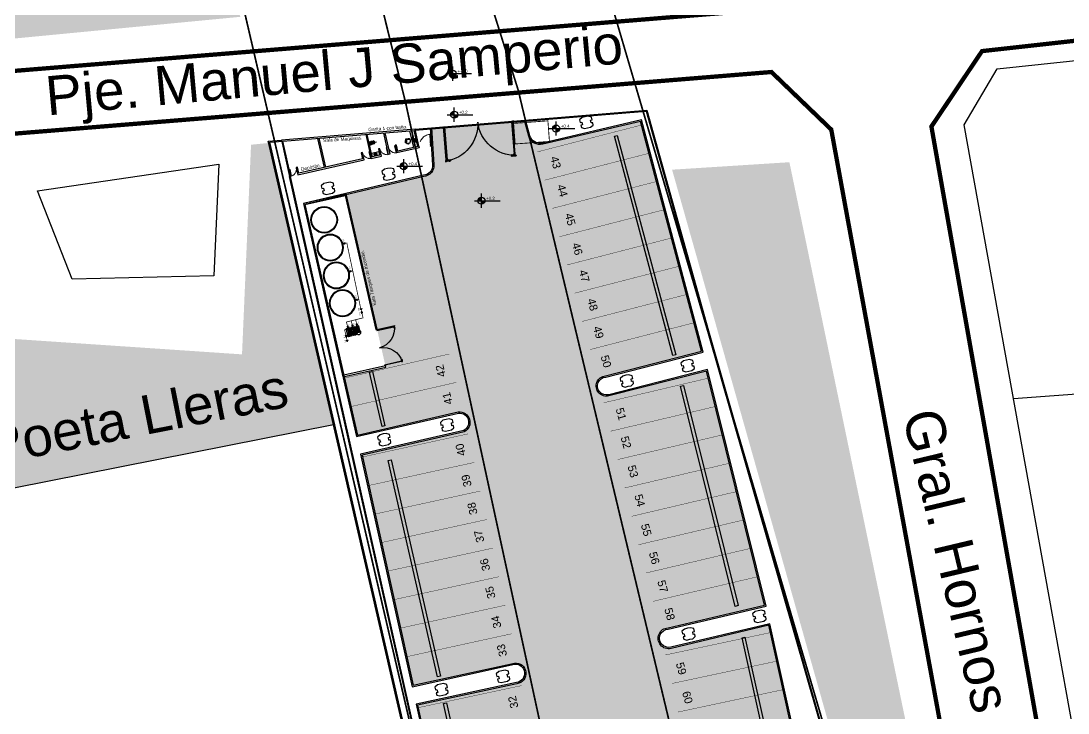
# Model space of a CAD drawing. Header units: metres. Extents: x -296 to 345, y -1036 to 474.
# Drawn here: x 115.8 to 237.7, y -844.3 to -763.8 of the extents above; entities that cross this region are included whole.
import ezdxf

# ---------------------------------------------------------------- set-up
doc = ezdxf.new("R2010")
doc.units = ezdxf.units.M
for name, pattern in [('AP-ARB$0$HIDDENX2', [0.75, 0.5, -0.25]), ('DASHED', [0.75, 0.5, -0.25]), ('HIDDENX2', [0.75, 0.5, -0.25])]:
    doc.linetypes.add(name, pattern=pattern)
doc.layers.add('0-CARPINTERIAS', color=7, linetype='Continuous', lineweight=9, true_color=0x737373)
for name, color, linetype in [('ANOTACIONES', 6, 'Continuous'), ('DGPRO_ Calzada', 252, 'Continuous'), ('DGPRO_Aclaraciones', 6, 'Continuous'), ('DGPRO_Anotaciones', 6, 'Continuous'), ('DGPRO_Areas verdes existentes', 253, 'Continuous'), ('DGPRO_ARQ_EXISTENCIA', 7, 'Continuous'), ('DGPRO_Autopista', 160, 'Continuous'), ('DGPRO_Columnas', 2, 'Continuous'), ('DGPRO_Cordon existente', 244, 'HIDDENX2'), ('DGPRO_DH blanca', 255, 'Continuous'), ('DGPRO_Edificacion existente', 2, 'Continuous'), ('DGPRO_Edificacion nueva playas de regulacion', 2, 'Continuous'), ('DGPRO_Mobiliarios', 1, 'Continuous'), ('DGPRO_Nuevas veredas', 1, 'Continuous'), ('DGPRO_Nuevo alambrado playa de carga', 2, 'Continuous'), ('DGPRO_Puertas playa de carga', 1, 'Continuous'), ('DGPRO_Tanques incendio', 1, 'Continuous'), ('DGPRO_Topes playa de regulacion', 40, 'Continuous'), ('DGPRO_Vereda existente', 1, 'Continuous'), ('edificacion', 2, 'Continuous'), ('HATCH SOLADOS', 254, 'Continuous'), ('INC- Incendio', 164, 'Continuous'), ('IS-AGUAFRIA', 152, 'DASHED'), ('MOBILIARIO', 1, 'Continuous')]:
    doc.layers.add(name, color=color, linetype=linetype)
doc.layers.add('carpinterias', color=2, linetype='Continuous', lineweight=5)
doc.layers.add('DGPRO_Hatch edificios', color=7, linetype='Continuous', true_color=0xd1e8ff)
doc.layers.add('DGPRO_Preconformadas', color=7, linetype='Continuous', true_color=0xeeeced)
doc.styles.get("Standard").update_dxf_attribs({"font": 'arial.ttf'})
doc.styles.add('style2', font='arial.ttf', dxfattribs={"height": 0.11})

# ---------------------------------------------------------------- blocks, each defined once
blk = doc.blocks.new('Bomba incendio')
at = {"layer": 'INC- Incendio', "color": 30}
for p, q in [((0.036, 0), (-0.036, 0)), ((-0.036, 0), (-0.036, -0.021)), ((0.036, -0.021), (0.036, 0)), ((-0.166, -0.011), (-0.036, -0.011)), ((-0.166, -0.721), (-0.166, -0.011)), ((-0.166, -0.721), (0.171, -0.721)), ((0.138, -0.413), (-0.132, -0.413)), ((-0.132, -0.413), (-0.132, -0.672)), ((0.138, -0.671), (-0.132, -0.671)), ((-0.105, -0.413), (-0.105, -0.671)), ((0.105, -0.021), (-0.101, -0.021)), ((0.105, -0.097), (-0.101, -0.097)), ((0.097, -0.373), (-0.091, -0.373)), ((0.097, -0.713), (-0.091, -0.713)), ((-0.082, -0.158), (-0.082, -0.097)), ((-0.082, -0.158), (-0.064, -0.276)), ((0.086, -0.158), (-0.082, -0.158)), ((-0.078, -0.413), (-0.078, -0.671)), ((0.08, -0.104), (-0.075, -0.104)), ((-0.075, -0.104), (-0.075, -0.152)), ((-0.075, -0.152), (0.08, -0.152)), ((-0.064, -0.276), (0.068, -0.276)), ((-0.064, -0.285), (0.068, -0.285)), ((-0.053, -0.331), (-0.053, -0.322)), ((0.06, -0.322), (-0.053, -0.322)), ((0.06, -0.331), (-0.053, -0.331)), ((-0.051, -0.413), (-0.051, -0.671)), ((-0.044, -0.322), (-0.044, -0.313)), ((0.051, -0.313), (-0.044, -0.313)), ((-0.044, -0.34), (-0.044, -0.331)), ((0.051, -0.34), (-0.044, -0.34)), ((-0.035, -0.313), (-0.035, -0.285)), ((-0.035, -0.373), (-0.035, -0.34)), ((-0.024, -0.413), (-0.024, -0.671)), ((0.003, -0.413), (0.003, -0.671)), ((0.03, -0.413), (0.03, -0.671)), ((0.036, -0.011), (0.171, -0.011)), ((0.046, -0.313), (0.046, -0.285)), ((0.046, -0.373), (0.046, -0.34)), ((0.051, -0.322), (0.051, -0.313)), ((0.051, -0.34), (0.051, -0.331)), ((0.057, -0.413), (0.057, -0.671)), ((0.06, -0.331), (0.06, -0.322)), ((0.086, -0.158), (0.068, -0.276)), ((0.08, -0.152), (0.08, -0.104)), ((0.084, -0.413), (0.084, -0.671)), ((0.086, -0.158), (0.086, -0.097)), ((0.111, -0.413), (0.111, -0.671)), ((0.138, -0.413), (0.138, -0.672)), ((0.171, -0.721), (0.171, -0.011))]:
    blk.add_line(p, q, dxfattribs=at)
for radius in [0.0381, 0.0331, 0.0281]:
    blk.add_circle((0.105, -0.059), radius, dxfattribs=at)
for centre, radius, start, end in [((-0.101, -0.059), 0.0381, 90, 270), ((-0.091, -0.413), 0.0404, 90, 180), ((-0.091, -0.672), 0.0404, 180, 270), ((0.003, -0.399), 0.0412, 38.964, 141.036), ((0.097, -0.413), 0.0404, 0, 90), ((0.097, -0.672), 0.0404, 270, 0)]:
    blk.add_arc(centre, radius, start, end, dxfattribs=at)
blk.add_text('J.R.L.', height=0.0005, dxfattribs=at).set_placement((0.003, -0.327))
blk = doc.blocks.new('llp2')
at = {"layer": 'INC- Incendio', "color": 5, "lineweight": 25, "true_color": 0x1f1fff}
for p, q in [((-0.06, 0.07), (-0.06, -0.07)), ((-0.05, -0.07), (0.05, 0.07)), ((-0.05, 0.07), (-0.05, -0.07)), ((-0.05, 0.07), (0.05, -0.07)), ((0.05, 0.07), (0.05, -0.07)), ((0.06, 0.07), (0.06, -0.07))]:
    blk.add_line(p, q, dxfattribs=at)
blk = doc.blocks.new('VR')
at = {"layer": 'INC- Incendio', "color": 5, "lineweight": 9, "true_color": 0x1f1fff}
for p, q in [((3254.908, 1398.596), (3254.908, 1398.371)), ((3254.924, 1398.596), (3254.924, 1398.371)), ((3254.924, 1398.596), (3255.012, 1398.483)), ((3254.924, 1398.371), (3255.012, 1398.483))]:
    blk.add_line(p, q, dxfattribs=at)
blk = doc.blocks.new('A$C61DD21DE')
at = {"layer": 'INC- Incendio', "color": 5, "ltscale": 1.5, "true_color": 0x1f1fff, "const_width": 0.07, "elevation": -0.071}
blk.add_lwpolyline([(7.037, 1.554), (6.637, 1.607)], dxfattribs=at)
at = {"layer": 'IS-AGUAFRIA', "color": 152, "linetype": 'Continuous', "true_color": 0x005cb8, "const_width": 0.07, "elevation": -0.071}
for points in [[(-0.645, 1.901), (-0.637, 1.983)], [(7.156, 2.441), (6.756, 2.495), (6.539, 0.882), (6.092, 0.942)], [(7.094, 1.979), (6.694, 2.033)], [(7.218, 1.963), (7.295, 1.953)], [(7.279, 2.424), (7.356, 2.414)], [(8.006, 2.682), (7.467, 2.754), (7.313, 1.608)], [(8.13, 2.665), (8.477, 2.632)], [(-0.66, 1.777), (-0.676, 1.61)], [(-0.676, 1.61), (5.653, 1.005)], [(2.015, 1.499), (2.004, 1.38)], [(2.03, 1.622), (2.039, 1.705)], [(4.769, 1.21), (4.758, 1.091)], [(4.784, 1.334), (4.793, 1.417)], [(5.755, 0.979), (5.969, 0.958)], [(7.161, 1.537), (7.251, 1.525)]]:
    blk.add_lwpolyline(points, dxfattribs=at)
at = {"layer": 'MOBILIARIO'}
for centre, radius in [((-0.41, 3.214, -0.071), 1.25), ((-0.41, 3.214, -0.071), 1.19), ((2.265, 2.936, -0.071), 1.25), ((2.265, 2.936, -0.071), 1.19), ((4.94, 2.658, -0.071), 1.25), ((4.94, 2.658, -0.071), 1.19), ((7.865, 1.445, -0.071), 0.2)]:
    blk.add_circle(centre, radius, dxfattribs=at)
at = {"layer": 'IS-AGUAFRIA', "color": 152, "linetype": 'Continuous', "true_color": 0x005cb8}
for p, xscale, yscale, zscale, rotation in [((7.156, 1.971, -0.071), 0.9600000000000003, 0.9600000000000003, 0.9600000000000003, 352.3665140006483), ((7.218, 2.433, -0.071), 0.9600000000000003, 0.9600000000000003, 0.9600000000000003, 352.3665140006483), ((8.068, 2.673, -0.071), 0.9600000000000003, 0.9600000000000003, 0.9600000000000003, 352.3665140006483), ((-0.654, 1.839, -0.071), 0.9600000000000006, 0.9600000000000006, 0.9600000000000006, 262.3665140007061), ((2.022, 1.561, -0.071), 0.9600000000000003, 0.9600000000000003, 0.9600000000000003, 262.3665140007062), ((4.776, 1.272, -0.071), 0.9600000000000003, 0.9600000000000003, 0.9600000000000003, 262.3665140007062), ((6.031, 0.95, -0.071), 0.9600000000000003, 0.9600000000000003, 0.9600000000000003, 352.3665140006483), ((7.099, 1.546, -0.071), 0.9600000000000003, 0.9600000000000003, 0.9600000000000003, 352.3665140006483)]:
    blk.add_blockref('llp2', p, dxfattribs=dict(at, xscale=xscale, yscale=yscale, zscale=zscale, rotation=rotation))
at = {"layer": 'IS-AGUAFRIA', "color": 152, "linetype": 'Continuous', "true_color": 0x005cb8, "rotation": 352.3665140006503}
for p in [(-3403.354, -951.09, -0.071), (-3406.18, -952.729, -0.071)]:
    blk.add_blockref('VR', p, dxfattribs=at)
at = {"layer": 'MOBILIARIO'}
for p, xscale, yscale, zscale, rotation in [((7.295, 1.953, -0.071), 1.088008055331284, 1.088008055331284, 1.088008055331284, 82.36651400064845), ((7.356, 2.414, -0.071), 1.088008055331284, 1.088008055331284, 1.088008055331284, 82.36651400064845), ((7.251, 1.525, -0.071), 0.8580000000000039, 0.8580000000000039, 0.8580000000000039, 82.36651400064846)]:
    blk.add_blockref('Bomba incendio', p, dxfattribs=dict(at, xscale=xscale, yscale=yscale, zscale=zscale, rotation=rotation))
at = {"layer": 'MOBILIARIO', "ltscale": 0.5, "char_height": 0.108, "width": 3.15596, "attachment_point": 5, "rotation": 352.36651, "style": 'style2'}
for s, insert in [('{\\fSwis721 Ex BT|b0|i0|c0|p34;Ll.P.}', (7.148, 2.28, -0.071)), ('{\\fSwis721 Ex BT|b0|i0|c0|p34;Ll.P.}', (8.125, 2.859, -0.071)), ('{\\fSwis721 Ex BT|b0|i0|c0|p34;V.R.}', (8.566, 2.822, -0.071)), ('{\\fSwis721 Ex BT|b0|i0|c0|p34;Ll.P.}', (-0.939, 1.874, -0.071)), ('{\\fSwis721 Ex BT|b0|i0|c0|p34;Ll.P.}', (1.736, 1.596, -0.071)), ('{\\fSwis721 Ex BT|b0|i0|c0|p34;Ll.P.}', (4.49, 1.308, -0.071)), ('{\\fSwis721 Ex BT|b0|i0|c0|p34;V.R.}', (5.725, 1.214, -0.071)), ('{\\fSwis721 Ex BT|b0|i0|c0|p34;Ll.P.}', (6.169, 1.168, -0.071)), ('{\\fSwis721 Ex BT|b0|i0|c0|p34;Ll.P.}', (7.008, 1.377, -0.071)), ('{\\fSwis721 Ex BT|b0|i0|c0|p34;Ll.P.}', (7.07, 1.8, -0.071))]:
    blk.add_mtext(s, dxfattribs=dict(at, insert=insert))
blk = doc.blocks.new('EQ NUEVO - SILLA')
for points in [[(-0.12, -0.23, -0.063135), (-0.48, -0.24, -0.29411), (-0.5, -0.22, -0.155182), (-0.5, 0.22, -0.295835), (-0.49, 0.24, -0.062979), (-0.12, 0.23)], [(-0.38, 0.24, -0.104625), (-0.41, 0.27, -0.267198), (-0.4, 0.32, -0.160076), (-0.11, 0.27, -0.101367), (-0.1, 0.23)], [(-0.37, 0.24, -0.089031), (-0.4, 0.27)], [(-0.4, 0.27, -0.090371), (-0.12, 0.24, -0.060809), (-0.12, 0.23)], [(-0.36, 0.24, -0.120484), (-0.38, 0.27)], [(-0.13, 0.23, -0.101898), (-0.07, 0.23, 0.096558), (-0.02, 0.23, -0.357321), (-0.01, 0.23, -0.05581), (-0.01, -0.23, -0.357321), (-0.03, -0.23, 0.096558), (-0.07, -0.23, -0.101898), (-0.14, -0.23)], [(-0.14, 0.15, -0.031244), (-0.14, -0.15)], [(-0.04, 0.2, -0.045223), (-0.05, -0.2)], [(-0.1, -0.23, -0.099952), (-0.11, -0.27, -0.160076), (-0.4, -0.32, -0.267198), (-0.41, -0.27, -0.104625), (-0.38, -0.24)], [(-0.12, -0.23, -0.056968), (-0.12, -0.24, -0.090371), (-0.4, -0.27)], [(-0.4, -0.27, -0.089031), (-0.37, -0.24)], [(-0.38, -0.27, -0.120484), (-0.36, -0.24)]]:
    blk.add_lwpolyline(points, format="xyb")
for points in [[(-0.12, 0.24), (-0.1, 0.24)], [(-0.12, -0.24), (-0.1, -0.24)]]:
    blk.add_lwpolyline(points)
at = {"invisible_edges": 8}
for points in [[(-0.13, 0.23), (-0.13, 0.23), (-0.14, 0.21), (-0.14, 0.15)], [(-0.14, -0.23), (-0.14, -0.23), (-0.14, -0.21), (-0.14, -0.15)]]:
    blk.add_3dface(points, dxfattribs=at)
blk = doc.blocks.new('IS-INODORO')
at = {"layer": 'MOBILIARIO'}
for p, q in [((-0.19, 0), (0.19, 0)), ((-0.19, 0), (-0.19, -0.12)), ((-0.16, 0), (-0.16, -0.12)), ((0.16, 0), (0.16, -0.12)), ((0.19, 0), (0.19, -0.12)), ((-0.18, -0.34), (-0.18, -0.27)), ((-0.18, -0.53), (-0.18, -0.34)), ((-0.14, -0.24), (-0.14, -0.24)), ((-0.13, -0.53), (-0.13, -0.24)), ((-0.12, -0.22), (-0.12, -0.17)), ((-0.05, -0.3), (0.05, -0.3)), ((0.12, -0.22), (0.12, -0.17)), ((0.13, -0.24), (0.13, -0.53)), ((0.14, -0.24), (0.14, -0.24)), ((0.17, -0.34), (0.17, -0.27)), ((0.17, -0.53), (0.17, -0.34))]:
    blk.add_line(p, q, dxfattribs=at)
at = {"layer": 'MOBILIARIO', "ltscale": 3}
blk.add_lwpolyline([(0, 0.15), (0, -0.88)], dxfattribs=at)
at = {"layer": 'MOBILIARIO'}
for centre in [(-0.08, -0.24), (0.08, -0.24)]:
    blk.add_circle(centre, 0.0085, dxfattribs=at)
for centre, radius, start, end in [((-0.14, -0.12), 0.05, 180, 265.8235), ((-0.14, -0.27), 0.032, 90, 180), ((-0.05, -0.53), 0.125, 180, 258.5558), ((-0.14, -0.12), 0.014, 180, 265.8235), ((-0.01, 1.7), 1.87, 265.8235, 270.3034), ((-0.01, 1.7), 1.83, 265.8235, 270.3034), ((-0.14, -0.22), 0.02, 270, 0), ((-0.05, -0.38), 0.08, 90, 180), ((-0.05, -0.53), 0.08, 180, 258.5558), ((0, -0.28), 0.332, 258.5558, 281.4442), ((0, -0.28), 0.377, 258.5558, 281.4442), ((0, -0.46), 0.0578, 92.6193, 168.3941), ((0.02, -0.46), 0.075, 172.3942, 172.744), ((0.01, 1.7), 1.83, 269.6966, 274.1765), ((0.01, 1.7), 1.87, 269.6966, 274.1765), ((0, -0.46), 0.0578, 11.6059, 87.3807), ((0.05, -0.38), 0.08, 0, 90), ((-0.02, -0.46), 0.075, 7.256, 7.6058), ((0.05, -0.53), 0.125, 281.4442, 0), ((0.05, -0.53), 0.08, 281.4442, 0), ((0.14, -0.22), 0.02, 180, 270), ((0.14, -0.12), 0.014, 274.1765, 0), ((0.14, -0.27), 0.032, 0, 90), ((0.14, -0.12), 0.05, 274.1765, 0)]:
    blk.add_arc(centre, radius, start, end, dxfattribs=at)
blk = doc.blocks.new('bacha 1')
at = {"layer": 'MOBILIARIO'}
for p, q in [((61.57, 188.02), (61.5, 187.95)), ((61.6, 188), (61.53, 187.92))]:
    blk.add_line(p, q, dxfattribs=at)
for centre, radius in [((61.51, 187.93), 0.0162), ((61.65, 188.07), 0.033), ((61.65, 188.07), 0.0227), ((61.65, 188.07), 0.0162)]:
    blk.add_circle(centre, radius, dxfattribs=at)
for centre, radius, start, end in [((61.51, 187.93), 0.023, 122.5592, 324.1783), ((61.65, 188.07), 0.156, 231.6509, 216.9022), ((61.65, 188.07), 0.139, 232.0858, 216.4037), ((61.63, 187.86), 0.116, 146.1966, 148.2504), ((61.59, 188.01), 0.0164, 317.7553, 131.3171)]:
    blk.add_arc(centre, radius, start, end, dxfattribs=at)
at = {"layer": 'MOBILIARIO', "ltscale": 2}
blk.add_arc((61.55, 187.89), 0.0816, 124.4063, 124.4748, dxfattribs=at)
blk = doc.blocks.new('puertas2')
at = {"layer": 'carpinterias', "elevation": -0.04}
for points in [[(200.37, 176.21), (201.17, 176.21), (201.17, 176.26), (200.37, 176.26), (200.37, 176.21)], [(201.14, 176.28), (201.14, 176.3), (201.24, 176.3), (201.24, 176.28), (201.14, 176.28)], [(201.14, 175.45), (201.14, 175.47), (201.24, 175.47), (201.24, 175.45), (201.14, 175.45)]]:
    blk.add_lwpolyline(points, dxfattribs=at)
at = {"layer": 'carpinterias', "color": 1, "linetype": 'AP-ARB$0$HIDDENX2', "ltscale": 3, "elevation": -0.04}
blk.add_lwpolyline([(201.14, 175.47, -0.342099), (200.37, 176.21)], format="xyb", dxfattribs=at)
at = {"layer": 'carpinterias'}
blk.add_circle((201.17, 176.27, -0.04), 0.00502, dxfattribs=at)
blk = doc.blocks.new('RUEDA')
at = {"layer": '0-CARPINTERIAS'}
for p, q in [((-0.03, 0.18), (-0.03, 0.18)), ((0.03, 0.18), (0.03, 0.18))]:
    blk.add_line(p, q, dxfattribs=at)
blk.add_lwpolyline([(-0.03, 0.26), (0.02, 0.26), (0.02, 0.06), (-0.03, 0.06)], close=True, dxfattribs=at)
for points in [[(-0.03, 0.18), (-0.03, 0.01, 0.481051), (-0.03, 0), (0, 0)], [(-0.03, 0.18), (-0.03, 0.01, 0.514058), (-0.03, 0), (0, 0)], [(0.03, 0.18), (0.03, 0.01, -0.481051), (0.02, 0), (0, 0)], [(0.03, 0.18), (0.03, 0.01, -0.514058), (0.03, 0), (0, 0)]]:
    blk.add_lwpolyline(points, format="xyb", dxfattribs=at)
for points in [[(-0.03, 0.17), (-0.03, 0.17), (-0.03, 0.15), (-0.03, 0.15)], [(0.02, 0.15), (0.03, 0.15), (0.03, 0.17), (0.02, 0.17)]]:
    blk.add_lwpolyline(points, dxfattribs=at)
blk = doc.blocks.new('TRABITA')
at = {"layer": '0-CARPINTERIAS'}
for points in [[(-0.09, 0), (-0.09, 0.01, -1), (-0.07, 0.01), (-0.07, 0.01)], [(-0.08, 0.01), (-0.05, 0.01), (-0.04, 0.01), (0, 0.01, -0.815517), (0, 0.01), (-0.04, 0.01), (-0.08, 0.01), (-0.08, 0.01)], [(-0.01, 0.01), (-0.01, 0.01, -1), (0.01, 0.01), (0.01, 0)]]:
    blk.add_lwpolyline(points, format="xyb", dxfattribs=at)
for points in [[(-0.07, 0.01), (-0.07, 0)], [(-0.01, 0), (-0.01, 0.01)]]:
    blk.add_lwpolyline(points, dxfattribs=at)
blk.add_circle((-0.08, 0.01), 0.00288, dxfattribs=at)
blk.add_arc((0, 0.01), 0.004, 222.7107, 156.0365, dxfattribs=at)
blk = doc.blocks.new('PORTON ACCESO')
at = {"layer": 'HATCH SOLADOS'}
for p, q in [((2106.08, 1689.89), (2106.16, 1689.81)), ((2106.08, 1689.81), (2106.16, 1689.89)), ((2106.25, 1689.9), (2106.25, 1686.58)), ((2113.09, 1689.9), (2113.09, 1686.58)), ((2113.26, 1689.89), (2113.18, 1689.81)), ((2113.26, 1689.81), (2113.18, 1689.89)), ((2113.27, 1689.82), (2113.27, 1689.87)), ((2106.25, 1686.58), (2106.2, 1686.58)), ((2106.3, 1686.58), (2106.25, 1686.58)), ((2106.46, 1686.54), (2106.26, 1686.53)), ((2106.47, 1686.43), (2106.27, 1686.42)), ((2106.51, 1686.43), (2106.59, 1686.43)), ((2106.61, 1686.56), (2106.62, 1686.44)), ((2112.73, 1686.56), (2112.72, 1686.44)), ((2112.83, 1686.43), (2112.75, 1686.43)), ((2112.87, 1686.43), (2113.07, 1686.42)), ((2112.88, 1686.54), (2113.08, 1686.53)), ((2113.04, 1686.58), (2113.09, 1686.58)), ((2113.09, 1686.58), (2113.14, 1686.58))]:
    blk.add_line(p, q, dxfattribs=at)
for points in [[(2106.17, 1689.9), (2106.17, 1689.8), (2106.07, 1689.8), (2106.07, 1689.9), (2106.17, 1689.9)], [(2106.2, 1686.58), (2106.2, 1689.9), (2106.3, 1689.9), (2106.3, 1686.58)], [(2113.14, 1686.58), (2113.14, 1689.9), (2113.04, 1689.9), (2113.04, 1686.58)], [(2113.17, 1689.9), (2113.17, 1689.8), (2113.27, 1689.8), (2113.27, 1689.9), (2113.17, 1689.9)], [(2106.27, 1686.42), (2106.23, 1686.41), (2106.23, 1686.53), (2106.26, 1686.53)], [(2106.46, 1686.54), (2106.47, 1686.43), (2106.62, 1686.44), (2106.46, 1686.49), (2106.61, 1686.56), (2106.46, 1686.54)], [(2112.88, 1686.54), (2112.87, 1686.43), (2112.72, 1686.44), (2112.88, 1686.49), (2112.73, 1686.56), (2112.88, 1686.54)], [(2113.07, 1686.42), (2113.11, 1686.41), (2113.11, 1686.53), (2113.08, 1686.53)]]:
    blk.add_lwpolyline(points, dxfattribs=at)
for points in [[(2106.16, 1689.89), (2106.16, 1689.81), (2106.08, 1689.81), (2106.08, 1689.89)], [(2113.18, 1689.89), (2113.18, 1689.81), (2113.26, 1689.81), (2113.26, 1689.89)], [(2106.21, 1686.53), (2106.12, 1686.53), (2106.12, 1686.41), (2106.21, 1686.41)], [(2113.13, 1686.53), (2113.22, 1686.53), (2113.22, 1686.41), (2113.13, 1686.41)]]:
    blk.add_lwpolyline(points, close=True, dxfattribs=at)
for centre in [(2106.36, 1686.58), (2112.98, 1686.58)]:
    blk.add_circle(centre, 0.025, dxfattribs=at)
for centre, start, end in [((2105.89, 1690.23, 0), 273.4428, 358.2176), ((2113.45, 1690.23, 0), 181.7824, 266.5572)]:
    blk.add_arc(centre, 3.78, start, end, dxfattribs=at)
at = {"layer": 'HATCH SOLADOS', "xscale": -1, "rotation": 92.05177864646392}
for name in ['RUEDA', 'TRABITA']:
    blk.add_blockref(name, (2106.51, 1686.48), dxfattribs=at)
at = {"layer": 'HATCH SOLADOS', "rotation": 267.948221353536}
for name in ['TRABITA', 'RUEDA']:
    blk.add_blockref(name, (2112.83, 1686.48), dxfattribs=at)
blk = doc.blocks.new('puerta reja')
at = {"layer": 'carpinterias'}
for points in [[(4092.76, -278.09), (4094.03, -277.53), (4094.01, -277.48), (4092.74, -278.05), (4092.76, -278.09)], [(4093.98, -277.48), (4093.98, -277.46), (4094.07, -277.42), (4094.08, -277.44), (4093.98, -277.48)], [(4094.56, -278.79), (4094.55, -278.77), (4094.64, -278.73), (4094.65, -278.75), (4094.56, -278.79)]]:
    blk.add_lwpolyline(points, dxfattribs=at)
at = {"layer": 'carpinterias', "color": 1, "linetype": 'AP-ARB$0$HIDDENX2', "ltscale": 3}
blk.add_lwpolyline([(4094.55, -278.77, -0.405565), (4092.76, -278.09)], format="xyb", dxfattribs=at)
at = {"layer": 'carpinterias'}
blk.add_circle((4094.01, -277.48), 0.00502, dxfattribs=at)
at = {"layer": 'edificacion'}
for points in [[(4092.8, -278.07), (4092.76, -278.09), (4092.74, -278.05), (4092.78, -278.02), (4092.8, -278.07)], [(4092.74, -278.05), (4092.76, -278.09)], [(4092.92, -278.02), (4092.94, -278.01), (4092.92, -277.96), (4092.9, -277.97), (4092.92, -278.02)], [(4093.07, -277.95), (4093.1, -277.94), (4093.08, -277.9), (4093.05, -277.91), (4093.07, -277.95)], [(4093.23, -277.88), (4093.25, -277.87), (4093.23, -277.83), (4093.21, -277.84), (4093.23, -277.88)], [(4093.4, -277.81), (4093.38, -277.82), (4093.36, -277.77), (4093.38, -277.76), (4093.4, -277.81)], [(4093.55, -277.74), (4093.53, -277.75), (4093.51, -277.7), (4093.53, -277.69), (4093.55, -277.74)], [(4093.71, -277.67), (4093.68, -277.68), (4093.66, -277.64), (4093.68, -277.63), (4093.71, -277.67)], [(4093.86, -277.61), (4093.83, -277.62), (4093.81, -277.57), (4093.84, -277.56), (4093.86, -277.61)], [(4094.03, -277.53), (4093.99, -277.55), (4093.97, -277.5), (4094.01, -277.48), (4094.03, -277.53)]]:
    blk.add_lwpolyline(points, dxfattribs=at)
blk = doc.blocks.new('NIVELES')
at = {"layer": 'ANOTACIONES'}
h = blk.add_hatch(color=1, dxfattribs=at)
h.dxf.hatch_style = 1
h.paths.add_polyline_path([(359.591, 442.231), (359.591, 442.411, 0.414214), (359.411, 442.231)])
h.paths.add_polyline_path([(359.591, 442.052, 0.414214), (359.77, 442.231), (359.591, 442.231)])
at = {"layer": 'ANOTACIONES', "color": 1}
for points in [[(359.591, 441.872), (359.591, 442.591)], [(359.231, 442.231), (360.543, 442.231)]]:
    blk.add_lwpolyline(points, dxfattribs=at)
blk.add_circle((359.591, 442.231), 0.18, dxfattribs=at)
blk.add_attdef('NIVEL', (359.836, 442.275), '', height=0.158, dxfattribs=at)
blk = doc.blocks.new('A$C07AB3025')
at = {"layer": 'DGPRO_ Calzada'}
h = blk.add_hatch(color=256, dxfattribs=at)
h.dxf.hatch_style = 1
edge = h.paths.add_edge_path()
edge.add_line((191.07, -1230.546), (199.828, -1228.477))
edge.add_arc((199.902, -1227.128), 1.351, 266.86745, 363.75588)
edge.add_line((201.25, -1227.04), (200.965, -1222.767))
edge.add_line((200.965, -1222.767), (211.781, -1221.885))
edge.add_line((211.781, -1221.885), (212.321, -1223.852))
edge.add_arc((213.596, -1223.346), 1.371, 201.64199, 284.28704)
edge.add_line((213.934, -1224.675), (225.275, -1222.029))
edge.add_line((225.275, -1222.029), (232.375, -1248.738))
edge.add_line((232.375, -1248.738), (221.209, -1251.611))
edge.add_arc((221.322, -1252.8), 1.195, 95.45349, 284.30586)
edge.add_line((221.618, -1253.958), (232.952, -1251.067))
edge.add_line((232.952, -1251.067), (239.728, -1278.288))
edge.add_line((239.728, -1278.288), (228.494, -1280.934))
edge.add_arc((228.552, -1282.15), 1.218, 92.7399, 283.34962)
edge.add_line((228.833, -1283.335), (240.204, -1280.636))
edge.add_line((240.204, -1280.636), (246.277, -1308.046))
edge.add_line((246.277, -1308.046), (234.849, -1310.48))
edge.add_arc((235.126, -1311.655), 1.207, 103.29262, 290.76876)
edge.add_line((235.554, -1312.783), (246.773, -1310.371))
edge.add_line((246.773, -1310.371), (252.497, -1337.597))
edge.add_line((252.497, -1337.597), (241.074, -1339.964))
edge.add_arc((241.331, -1341.201), 1.263, 101.72753, 281.72753)
edge.add_line((241.588, -1342.438), (257.56, -1339.122))
edge.add_line((257.56, -1339.122), (263.605, -1366.335))
edge.add_line((263.605, -1366.335), (246.931, -1369.574))
edge.add_arc((247.073, -1370.782), 1.217, 96.72449, 293.28849)
edge.add_line((247.554, -1371.9), (264.115, -1368.684))
edge.add_line((264.115, -1368.684), (268.467, -1388.165))
edge.add_line((268.467, -1388.165), (265.526, -1391.58))
edge.add_line((265.526, -1391.58), (251.086, -1394.393))
edge.add_arc((251.374, -1395.76), 1.397, 101.92508, 173.01656)
edge.add_line((249.988, -1395.59), (252.181, -1408.578))
edge.add_line((252.181, -1408.578), (242.604, -1412.44))
edge.add_line((242.604, -1412.44), (240.689, -1408.922))
edge.add_line((240.689, -1408.922), (237.315, -1409.992))
edge.add_line((237.315, -1409.992), (236.109, -1403.516))
edge.add_arc((234.843, -1403.846), 1.307, 14.61051, 103.36414)
edge.add_line((234.541, -1402.574), (223.193, -1404.769))
edge.add_line((223.193, -1404.769), (217.859, -1377.796))
edge.add_line((217.859, -1377.796), (229.441, -1375.486))
edge.add_arc((229.264, -1374.299), 1.201, 278.47054, 464.75521)
edge.add_line((228.959, -1373.138), (217.389, -1375.42))
edge.add_line((217.389, -1375.42), (211.932, -1348.499))
edge.add_line((211.932, -1348.499), (223.599, -1346.088))
edge.add_arc((223.26, -1344.934), 1.202, 286.38008, 463.02527)
edge.add_line((222.989, -1343.763), (211.464, -1346.242))
edge.add_line((211.464, -1346.242), (205.837, -1319.134))
edge.add_line((205.837, -1319.134), (217.247, -1316.688))
edge.add_arc((217.106, -1315.488), 1.207, 276.72449, 456.72449)
edge.add_line((216.964, -1314.289), (205.31, -1316.765))
edge.add_line((205.31, -1316.765), (199.348, -1289.943))
edge.add_line((199.348, -1289.943), (210.893, -1287.431))
edge.add_arc((210.752, -1286.232), 1.208, 276.72449, 456.72449)
edge.add_line((210.61, -1285.032), (198.83, -1287.609))
edge.add_line((198.83, -1287.609), (192.882, -1260.849))
edge.add_line((192.882, -1260.849), (204.762, -1258.114))
edge.add_arc((204.225, -1257.022), 1.218, 296.16822, 456.67412)
edge.add_line((204.084, -1255.812), (192.348, -1258.509))
edge.add_line((192.348, -1258.509), (190.794, -1251.693))
edge.add_line((190.794, -1251.693), (195.634, -1250.591))
edge.add_line((195.634, -1250.591), (191.07, -1230.546))
at = {"layer": 'DGPRO_Areas verdes existentes'}
h = blk.add_hatch(color=256, dxfattribs=at)
h.dxf.hatch_style = 1
h.paths.add_polyline_path([(228.958, -1227.635), (242.61, -1226.764), (273.692, -1376.256), (268.463, -1378.869), (249.986, -1302.021)])
at = {"layer": 'DGPRO_Topes playa de regulacion'}
h = blk.add_hatch(color=256, dxfattribs=at)
h.dxf.hatch_style = 1
h.paths.add_polyline_path([(220.914, -1377.807), (221.257, -1377.739), (226.386, -1403.637), (226.043, -1403.704)])
h.paths.add_polyline_path([(215.093, -1348.416), (215.436, -1348.348), (220.565, -1374.246), (220.222, -1374.313)])
h.paths.add_polyline_path([(260.936, -1369.82), (261.28, -1369.752), (265.594, -1389.078), (265.252, -1389.154)])
h.paths.add_polyline_path([(254.498, -1340.786), (254.842, -1340.718), (260.566, -1366.49), (260.224, -1366.566)])
h.paths.add_polyline_path([(243.658, -1311.835), (244, -1311.763), (249.432, -1337.598), (249.09, -1337.67)])
h.paths.add_polyline_path([(208.885, -1318.978), (209.227, -1318.902), (214.855, -1344.697), (214.513, -1344.77)])
h.paths.add_polyline_path([(202.371, -1289.718), (202.713, -1289.642), (208.441, -1315.413), (208.1, -1315.489)])
h.paths.add_polyline_path([(237.096, -1282.099), (237.44, -1282.031), (243.151, -1307.806), (242.809, -1307.881)])
h.paths.add_polyline_path([(195.931, -1261.472), (196.272, -1261.394), (202.025, -1286.545), (201.683, -1286.621)])
h.paths.add_polyline_path([(229.936, -1252.822), (230.276, -1252.737), (236.653, -1278.355), (236.314, -1278.44)])
h.paths.add_polyline_path([(193.762, -1251.207), (194.103, -1251.129), (195.549, -1257.419), (195.208, -1257.497)])
h.paths.add_polyline_path([(222.242, -1223.735), (222.582, -1223.65), (229.384, -1249.163), (229.045, -1249.25)])
at = {"layer": 'DGPRO_DH blanca', "const_width": 0.04, "elevation": -1.032}
for points in [[(225.395, -1222.441), (213.29, -1225.562)], [(226.242, -1225.734), (214.138, -1228.855)], [(227.118, -1229.019), (215.013, -1232.14)], [(227.936, -1232.32), (215.832, -1235.44)], [(228.841, -1235.598), (216.737, -1238.718)], [(229.746, -1238.876), (217.641, -1241.996)], [(230.621, -1242.161), (218.517, -1245.282)], [(231.502, -1245.445), (219.397, -1248.566)], [(203.028, -1249.077), (190.826, -1251.882)], [(203.836, -1252.38), (191.634, -1255.185)], [(233.153, -1251.892), (220.989, -1254.757)], [(233.975, -1255.192), (221.81, -1258.057)], [(205.204, -1258.374), (192.973, -1261.047)], [(234.796, -1258.492), (222.632, -1261.356)], [(205.93, -1261.695), (193.665, -1264.376)], [(235.618, -1261.791), (223.453, -1264.656)], [(206.656, -1265.017), (194.424, -1267.69)], [(236.439, -1265.091), (224.275, -1267.956)], [(207.382, -1268.338), (195.15, -1271.012)], [(237.176, -1268.41), (225.012, -1271.275)], [(208.108, -1271.66), (195.876, -1274.333)], [(238.089, -1271.688), (225.924, -1274.553)], [(208.834, -1274.982), (196.602, -1277.655)], [(238.921, -1274.985), (226.757, -1277.85)], [(209.56, -1278.303), (197.328, -1280.976)], [(210.286, -1281.625), (198.054, -1284.298)], [(240.387, -1281.491), (228.166, -1284.094)], [(241.163, -1284.807), (228.942, -1287.41)], [(211.46, -1287.654), (199.411, -1290.225)], [(241.858, -1288.13), (229.637, -1290.733)]]:
    blk.add_lwpolyline(points, dxfattribs=at)
at = {"layer": 'DGPRO_Edificacion existente', "elevation": -1.032}
for points in [[(182.004, -1224.449), (181.971, -1224.308), (183.498, -1224.185)], [(208.437, -1338.776), (182.156, -1224.444), (183.682, -1224.32)], [(208.291, -1338.809), (182.004, -1224.449)]]:
    blk.add_lwpolyline(points, dxfattribs=at)
at = {"layer": 'DGPRO_Edificacion nueva playas de regulacion', "elevation": -1.032}
for points in [[(199.066, -1222.925), (183.498, -1224.185), (184.452, -1228.444), (184.599, -1228.411), (183.682, -1224.32), (198.948, -1223.085), (199.386, -1224.945), (197.044, -1225.47), (196.885, -1224.762), (196.738, -1224.795), (196.93, -1225.649), (199.545, -1225.064)], [(185.376, -1227.34), (185.23, -1227.372), (185.421, -1228.227), (193.129, -1226.501), (192.937, -1225.647), (192.79, -1225.678), (192.949, -1226.387), (185.535, -1228.048)], [(195.6, -1250.445), (190.761, -1251.547), (186.233, -1231.69), (190.933, -1230.62), (194.486, -1246.227), (194.633, -1246.194), (191.046, -1230.44), (186.054, -1231.577), (190.648, -1251.726), (195.634, -1250.591)]]:
    blk.add_lwpolyline(points, close=True, dxfattribs=at)
for points in [[(187.709, -1223.995), (188.469, -1227.39)], [(187.86, -1223.982), (188.615, -1227.357)], [(193.328, -1223.54), (193.95, -1226.317), (195.14, -1226.05), (194.947, -1225.191), (194.801, -1225.222), (194.961, -1225.937), (194.064, -1226.137), (193.479, -1223.528)], [(195.553, -1223.36), (196.109, -1225.834), (195.962, -1225.867), (195.402, -1223.372)]]:
    blk.add_lwpolyline(points, dxfattribs=at)
at = {"layer": 'DGPRO_Mobiliarios'}
for p, q in [((198.795, -1223.922, -1.032), (198.707, -1223.943, -1.032)), ((198.8, -1224.344, -1.032), (198.707, -1223.943, -1.032)), ((198.887, -1224.324, -1.032), (198.795, -1223.922, -1.032)), ((198.887, -1224.324, -1.032), (198.8, -1224.344, -1.032)), ((198.991, -1224.022, -1.032), (198.943, -1224.033, -1.032)), ((199.035, -1224.435, -1.032), (198.943, -1224.033, -1.032)), ((199.084, -1224.424, -1.032), (198.991, -1224.022, -1.032)), ((199.082, -1224.087, -1.032), (198.991, -1224.022, -1.032)), ((199.084, -1224.424, -1.032), (199.035, -1224.435, -1.032)), ((199.038, -1224.223, -1.032), (199.11, -1224.206, -1.032)), ((199.137, -1224.324, -1.032), (199.082, -1224.087, -1.032)), ((199.084, -1224.424, -1.032), (199.137, -1224.324, -1.032))]:
    blk.add_line(p, q, dxfattribs=at)
at = {"layer": 'DGPRO_Mobiliarios', "elevation": -1.032}
blk.add_lwpolyline([(198.899, -1225.06), (198.444, -1223.126)], dxfattribs=at)
at = {"layer": 'DGPRO_Mobiliarios', "ltscale": 3, "elevation": -1.032}
blk.add_lwpolyline([(194.961, -1225.937), (194.873, -1225.545), (193.976, -1225.746), (194.064, -1226.137)], dxfattribs=at)
at = {"layer": 'DGPRO_Nuevas veredas', "elevation": -1.032}
for points in [[(241.105, -1340.111), (252.675, -1337.714), (246.889, -1310.192), (235.511, -1312.639, -1.072207), (234.882, -1310.627), (246.456, -1308.161), (240.317, -1280.455), (228.799, -1283.189, -1.1040676), (228.514, -1281.083), (239.911, -1278.399), (233.061, -1250.885), (221.58, -1253.812, -1.0863166), (221.234, -1251.759), (232.559, -1248.845), (225.383, -1221.85), (213.899, -1224.53, -0.4039564), (212.424, -1223.691), (211.961, -1221.974)], [(200.815, -1222.777), (201.1, -1227.052, -0.4252084), (200.052, -1228.27), (186.054, -1231.577), (192.235, -1258.689), (204.109, -1255.961, -0.8330048), (204.711, -1257.972), (192.703, -1260.736), (198.716, -1287.787), (210.635, -1285.18, -0.9999563), (210.869, -1287.283), (199.169, -1289.826), (205.196, -1316.943), (216.988, -1314.438, -1.0000625), (217.223, -1316.539), (205.659, -1319.018), (211.348, -1346.421)], [(200.965, -1222.767), (201.25, -1227.04, -0.4215463), (200.074, -1228.419), (186.233, -1231.689), (192.348, -1258.509), (204.084, -1255.812, -0.8428682), (204.762, -1258.114), (192.882, -1260.849), (198.83, -1287.609), (210.61, -1285.032, -1), (210.893, -1287.431), (199.348, -1289.941), (205.31, -1316.765), (216.964, -1314.289, -1), (217.247, -1316.688), (205.837, -1319.134), (211.464, -1346.242)], [(241.074, -1339.964), (252.497, -1337.597), (246.773, -1310.371), (235.554, -1312.783, -1.0674663), (234.849, -1310.48), (246.277, -1308.046), (240.204, -1280.636), (228.833, -1283.335, -1.0971543), (228.494, -1280.934), (239.728, -1278.288), (232.952, -1251.067), (221.618, -1253.958, -1.0803968), (221.209, -1251.611), (232.375, -1248.738), (225.275, -1222.029), (213.934, -1224.675, -0.4039709), (212.279, -1223.731), (211.816, -1222.013)]]:
    blk.add_lwpolyline(points, format="xyb", dxfattribs=at)
at = {"layer": 'DGPRO_Nuevo alambrado playa de carga', "elevation": -1.032}
for points in [[(199.066, -1222.925), (226.012, -1220.728), (233.178, -1246.375), (246.085, -1291.423), (251.206, -1310.203)], [(199.074, -1223.025), (225.938, -1220.835), (233.081, -1246.402), (245.989, -1291.45), (251.109, -1310.229)], [(222.628, -1407.927), (215.056, -1369.085), (210.009, -1343.601), (204.555, -1318.204), (184.452, -1228.444)], [(222.726, -1407.908), (215.154, -1369.066), (210.107, -1343.581), (204.653, -1318.182), (184.55, -1228.422)]]:
    blk.add_lwpolyline(points, dxfattribs=at)
at = {"layer": 'DGPRO_Nuevo alambrado playa de carga', "color": 1, "elevation": -1.032}
for points in [[(199.07, -1222.975), (225.975, -1220.782), (233.129, -1246.389), (246.037, -1291.437), (251.157, -1310.216)], [(222.677, -1407.918), (215.105, -1369.075), (210.058, -1343.591), (204.604, -1318.193), (184.501, -1228.433)]]:
    blk.add_lwpolyline(points, dxfattribs=at)
at = {"layer": 'DGPRO_Tanques incendio'}
for radius in [1.538, 1.464]:
    blk.add_circle((188.474, -1233.469, -1.032), radius, dxfattribs=at)
at = {"layer": 'DGPRO_Topes playa de regulacion', "elevation": -1.032}
blk.add_lwpolyline([(199.386, -1224.945), (198.948, -1223.085)], dxfattribs=at)
for points in [[(222.242, -1223.735), (222.582, -1223.65), (229.384, -1249.163), (229.045, -1249.25)], [(193.762, -1251.207), (194.103, -1251.129), (195.549, -1257.419), (195.208, -1257.497)], [(229.936, -1252.822), (230.276, -1252.737), (236.653, -1278.355), (236.314, -1278.44)], [(195.931, -1261.472), (196.272, -1261.394), (202.025, -1286.545), (201.683, -1286.621)], [(237.096, -1282.099), (237.44, -1282.031), (243.151, -1307.806), (242.809, -1307.881)], [(202.371, -1289.718), (202.713, -1289.642), (208.441, -1315.413), (208.1, -1315.489)]]:
    blk.add_lwpolyline(points, close=True, dxfattribs=at)
at = {"layer": 'DGPRO_Aclaraciones'}
ref = blk.add_blockref('NIVELES', (-616.8, -2225.201, -1.032), dxfattribs=dict(at, xscale=2.281027424734486, yscale=2.281027424734486, zscale=2.281027424734486))
ref.add_attrib('NIVEL', '+-0.0', (203.995, -1216.36, -1.032), dxfattribs={"layer": 'ANOTACIONES', "height": 0.3605})
ref = blk.add_blockref('NIVELES', (-616.629, -2229.978, -1.032), dxfattribs=dict(at, xscale=2.281027424734486, yscale=2.281027424734486, zscale=2.281027424734486))
ref.add_attrib('NIVEL', '+0.2', (204.166, -1221.138, -1.032), dxfattribs={"layer": 'ANOTACIONES', "height": 0.3605})
ref = blk.add_blockref('NIVELES', (-604.768, -2231.588, -1.032), dxfattribs=dict(at, xscale=2.281027424734486, yscale=2.281027424734486, zscale=2.281027424734486))
ref.add_attrib('NIVEL', '+0.4', (216.026, -1222.748, -1.032), dxfattribs={"layer": 'ANOTACIONES', "height": 0.3605})
ref = blk.add_blockref('NIVELES', (-622.501, -2235.963, -1.032), dxfattribs=dict(at, xscale=2.281027424734486, yscale=2.281027424734486, zscale=2.281027424734486))
ref.add_attrib('NIVEL', '+0.4', (198.294, -1227.122, -1.032), dxfattribs={"layer": 'ANOTACIONES', "height": 0.3605})
ref = blk.add_blockref('NIVELES', (-613.458, -2239.985, -1.032), dxfattribs=dict(at, xscale=2.281027424734486, yscale=2.281027424734486, zscale=2.281027424734486))
ref.add_attrib('NIVEL', '+0.2', (207.337, -1231.145, -1.032), dxfattribs={"layer": 'ANOTACIONES', "height": 0.3605})
at = {"layer": 'DGPRO_Mobiliarios', "rotation": 103.2446502625128}
blk.add_blockref('IS-INODORO', (193.716, -1224.586, -1.032), dxfattribs=at)
at = {"layer": 'DGPRO_Mobiliarios', "color": 0, "rotation": 171.187813097243}
blk.add_blockref('EQ NUEVO - SILLA', (197.95, -1224.279, -1.032), dxfattribs=at)
at = {"layer": 'DGPRO_Mobiliarios', "xscale": -1, "rotation": 282.624047656227}
blk.add_blockref('bacha 1', (24.408, -1327.115, -1.032), dxfattribs=at)
at = {"layer": 'DGPRO_Puertas playa de carga'}
for name, p, xscale, yscale, zscale, rotation in [('PORTON ACCESO', (2804.607, -2977.193, -1.032), -1.159926053782818, 1.159926053782818, 1.159926053782818, 4.660342157387769), ('puerta reja', (1780.111, 2457.253, -1.032), 0.9763823294700891, 0.9763823294700891, 0.9763823294700891, 250.6639243868328), ('PORTON ACCESO', (909.116, 224.244, -1.032), -0.6054530979626906, 0.6054530979626906, 0.6054530979626904, 102.8267715997012)]:
    blk.add_blockref(name, p, dxfattribs=dict(at, xscale=xscale, yscale=yscale, zscale=zscale, rotation=rotation))
for p, xscale, rotation in [((65.792, -1460.417, -0.996), -0.9999999999999998, 282.6446006509305), ((65.397, -1458.641, -0.996), -1, 282.056009215634), ((66.469, -1458.481, -0.996), -1, 282.0816063558416)]:
    blk.add_blockref('puertas2', p, dxfattribs=dict(at, xscale=xscale, rotation=rotation))
at = {"layer": 'DGPRO_Puertas playa de carga', "rotation": 102.6240476567215}
blk.add_blockref('puertas2', (400.424, -1385.406, -0.996), dxfattribs=at)
at = {"layer": 'DGPRO_Tanques incendio', "xscale": -1.23025994739695, "yscale": 1.23025994739695, "zscale": 1.230259947396954, "rotation": 96.5186780899402}
blk.add_blockref('A$C61DD21DE', (193.174, -1236.752, -0.945), dxfattribs=at)
at = {"layer": 'DGPRO_Aclaraciones', "attachment_point": 1}
for s, insert, char_height, rotation in [('Garita 1 con baño.', (193.598, -1222.774, -1.032), 0.39674, 4.43619), ('Sala de Maquinas.', (188.34, -1224.038, -1.032), 0.39674, 4.24421), ('Depósito.', (185.746, -1227.407, -1.032), 0.3967, 12.83978), ('Sala Tanques de Incendio.', (194.177, -1243.485, -1.032), 0.39674, 103.13999)]:
    blk.add_mtext_dynamic_manual_height_columns(s, width=8.08988, gutter_width=12.5, heights=[0], dxfattribs=dict(at, insert=insert, char_height=char_height, rotation=rotation))
at = {"layer": 'DGPRO_Anotaciones', "insert": (260.173, -1255.074, -1.032), "char_height": 4.54447, "attachment_point": 1, "rotation": 283.36286}
blk.add_mtext_dynamic_manual_height_columns('Gral. Hornos', width=819.60994, gutter_width=12.5, heights=[0], dxfattribs=at)
at = {"layer": 'DGPRO_Preconformadas', "char_height": 0.9314, "attachment_point": 1}
for s, insert, rotation in [('43', (215.674, -1225.966, -1.032), 285.58577), ('44', (216.451, -1229.246, -1.032), 285.58577), ('45', (217.372, -1232.593, -1.032), 285.58577), ('46', (218.194, -1236.024, -1.032), 285.58577), ('47', (219, -1239.183, -1.032), 285.58577), ('48', (219.968, -1242.502, -1.032), 285.58577), ('49', (220.657, -1245.734, -1.032), 285.58577), ('50', (221.534, -1249.109, -1.032), 285.58577), ('42', (201.743, -1251.854, -1.032), 103.24054), ('41', (202.53, -1255.055, -1.032), 103.24054), ('51', (223.282, -1255.23, -1.032), 285.58577), ('40', (204.06, -1261.035, -1.032), 103.24054), ('52', (223.855, -1258.533, -1.032), 285.58577), ('53', (224.665, -1261.903, -1.032), 285.58577), ('39', (204.747, -1264.63, -1.032), 103.24054), ('54', (225.456, -1265.289, -1.032), 285.58577), ('38', (205.434, -1267.866, -1.032), 103.24054), ('55', (226.216, -1268.721, -1.032), 285.58577), ('37', (206.219, -1271.101, -1.032), 103.24054), ('36', (206.906, -1274.402, -1.032), 103.24054), ('56', (227.148, -1271.991, -1.032), 285.58577), ('57', (228.123, -1275.283, -1.032), 285.58577), ('35', (207.527, -1277.637, -1.032), 103.24054), ('58', (228.935, -1278.508, -1.032), 285.58577), ('34', (208.214, -1281.068, -1.032), 103.24054), ('33', (208.868, -1284.369, -1.032), 103.24054), ('59', (230.284, -1284.843, -1.032), 285.58577), ('32', (210.181, -1290.389, -1.032), 103.24054), ('60', (231.009, -1288.201, -1.032), 285.58577)]:
    blk.add_mtext_dynamic_manual_height_columns(s, width=2.23546, gutter_width=0.813, heights=[0], dxfattribs=dict(at, insert=insert, rotation=rotation))
blk = doc.blocks.new('cordon con topo correcta')
at = {"layer": 'DGPRO_Cordon existente', "ltscale": 10, "const_width": 0.5}
for points in [[(1777.11, 361.01, 0.413054), (1789.22, 351.93), (1904.85, 361.38, 0.490446), (1910.55, 368.88), (1895.7, 441.9)], [(1954.1, 359.14), (1932.5, 356.74), (1926.61, 347.97), (1952.76, 200.13, 0.507212), (1958.53, 195.9), (1993.77, 199.09)]]:
    blk.add_lwpolyline(points, format="xyb", dxfattribs=at)
blk.add_lwpolyline([(1926.64, 164.83, -0.185055), (1902.23, 152.08), (1837.61, 146.92, -0.401484), (1830.23, 153.2), (1785.48, 330.38), (1783.17, 339.6, -0.504779), (1787.64, 344.51), (1908, 354.31), (1914.96, 347.61), (1931.5, 257.47), (1943.87, 193.31, -0.300146), (1943.85, 185.58)], format="xyb", close=True, dxfattribs=at)
blk = doc.blocks.new('columna')
at = {"layer": 'DGPRO_Columnas'}
blk.add_lwpolyline([(3541.66, 1955.24), (3541.56, 1955.55), (3541.16, 1955.62), (3540.81, 1955.52), (3540.46, 1955.39), (3540.19, 1955.09), (3540.29, 1954.79), (3540.47, 1954.85), (3540.59, 1954.54), (3540.41, 1954.48), (3540.51, 1954.21), (3540.88, 1954.15), (3541.22, 1954.27), (3541.57, 1954.38), (3541.82, 1954.65), (3541.75, 1954.92), (3541.56, 1954.87), (3541.47, 1955.18)], close=True, dxfattribs=at)
blk = doc.blocks.new('A$C45BA266A')
at = {"layer": 'DGPRO_Areas verdes existentes'}
h = blk.add_hatch(color=256, dxfattribs=at)
h.dxf.hatch_style = 1
h.paths.add_polyline_path([(53.82, -672.24), (113.2, -668.59), (141.37, -763.31), (83.48, -768.87), (76.2, -761.71)])
h = blk.add_hatch(color=256, dxfattribs=at)
h.dxf.hatch_style = 1
h.paths.add_polyline_path([(83.33, -792.94), (94.56, -791.01), (94.74, -799.42), (141.57, -802.58), (142.62, -778.19), (144.72, -777.98), (152.2, -810.75), (127.43, -815.65), (102.66, -820.54), (112.32, -874.96), (167.36, -876.71), (170.94, -892.27), (109.97, -896.86)])
h = blk.add_hatch(color=256, dxfattribs=at)
h.dxf.hatch_style = 1
h.paths.add_polyline_path([(191.61, -781.1), (205.26, -780.23), (236.34, -929.72), (231.11, -932.33), (212.64, -855.48)])
at = {"layer": 'DGPRO_Autopista', "linetype": 'HIDDENX2', "ltscale": 5, "const_width": 0.2}
blk.add_lwpolyline([(75.09, -216.83), (71.95, -331.35), (66.31, -431.09), (68.17, -461.02), (82.41, -554.86), (91.15, -599.67), (132.1, -720.79), (168.39, -876.78), (190.55, -984.88)], dxfattribs=at)
for points in [[(103.82, -216.9), (97.42, -453.74), (103.3, -505.75, 0.050073), (126.58, -591.49), (169.36, -710.17), (213.67, -860.73), (239.26, -974.31)], [(211.99, -1028.58), (197.22, -942.25), (160.62, -773.36), (144.68, -708.88), (153.05, -706.25), (173.7, -771.82, -0.021234), (226.23, -1022.57)]]:
    blk.add_lwpolyline(points, format="xyb", dxfattribs=at)
at = {"layer": 'DGPRO_Edificacion existente'}
for points in [[(314.8, -920.43), (253.98, -924.88), (250.15, -922.31), (248.97, -905.64), (225.58, -775.86), (229.43, -769.35), (256.51, -766.49)], [(170.94, -892.27), (144.65, -777.91)], [(171.09, -892.24), (144.8, -777.88)], [(231.32, -807.7), (297.59, -802.83)], [(167.36, -876.71), (112.32, -874.96), (102.66, -820.54), (152.2, -810.75)]]:
    blk.add_lwpolyline(points, dxfattribs=at)
at = {"layer": 'DGPRO_Edificacion existente', "color": 85, "linetype": 'AP-ARB$0$HIDDENX2', "true_color": 0x58ba48, "const_width": 0.1}
blk.add_lwpolyline([(173.35, -778.1), (173.17, -775.71), (177.16, -775.41), (177.34, -777.81)], close=True, dxfattribs=at)
at = {"layer": 'DGPRO_Edificacion existente'}
blk.add_lwpolyline([(117.77, -783.56), (138.86, -780.44), (138.3, -793.44), (121.81, -793.84)], close=True, dxfattribs=at)
at = {"layer": 'DGPRO_Vereda existente', "ltscale": 10}
for points in [[(72.28, -763.03, 0.413054), (84.39, -772.11), (200.02, -762.66, 0.490446), (205.72, -755.17), (190.87, -682.14)], [(72.43, -763.01, 0.413175), (84.37, -771.96), (200.01, -762.51, 0.490981), (205.57, -755.2), (190.72, -682.17)], [(249.27, -764.9), (227.67, -767.3), (221.78, -776.07), (247.93, -923.91, 0.507212), (253.7, -928.15), (288.94, -924.95)], [(249.29, -765.05), (227.76, -767.44), (221.93, -776.1), (248.08, -923.9, 0.509356), (253.67, -928), (288.93, -924.8)]]:
    blk.add_lwpolyline(points, format="xyb", dxfattribs=at)
for points in [[(221.81, -959.22, -0.185055), (197.4, -971.96), (132.78, -977.12, -0.401484), (125.4, -970.84), (80.65, -793.66), (78.34, -784.44, -0.504779), (82.8, -779.54), (203.17, -769.73), (210.13, -776.43), (226.67, -866.58), (239.04, -930.73, -0.300146), (239.02, -938.46)], [(221.7, -959.12, -0.185021), (197.38, -971.81), (132.77, -976.97, -0.401877), (125.55, -970.82), (80.79, -793.62), (78.49, -784.41, -0.505575), (82.8, -779.69), (203.12, -769.89), (209.99, -776.5), (226.52, -866.61), (238.9, -930.79, -0.301), (238.9, -938.37)]]:
    blk.add_lwpolyline(points, format="xyb", close=True, dxfattribs=at)
at = {"layer": 'DGPRO_Columnas', "rotation": 353.8309150493113}
for p in [(-3548.95, -2338.62), (-3571.96, -2344.65), (-3579, -2346.3), (-3537.16, -2366.93), (-3544.23, -2368.7), (-3565.14, -2373.84), (-3572.46, -2375.53), (-3528.81, -2396.09), (-3537.05, -2398.13), (-3558.64, -2403.08), (-3565.79, -2404.64)]:
    blk.add_blockref('columna', p, dxfattribs=at)
at = {"layer": 'DGPRO_Hatch edificios'}
blk.add_blockref('cordon con topo correcta', (-1704.83, -1124.04), dxfattribs=at)
at = {"layer": 'DGPRO_Anotaciones', "char_height": 4.5445, "attachment_point": 1}
for s, insert, rotation in [('Pje. Manuel J Samperio', (118.51, -770.26), 5.181), ('Plaza Poeta Lleras', (94.08, -814.5), 11.1997), ('Gral. Hornos', (222.82, -808.54), 283.3629)]:
    blk.add_mtext_dynamic_manual_height_columns(s, width=819.6099, gutter_width=12.5, heights=[0], dxfattribs=dict(at, insert=insert, rotation=rotation))

msp = doc.modelspace()

# ---------------------------------------------------------------- block references
msp.add_blockref('A$C07AB3025', (-37.35, 446.54, 1.03))

# ---------------------------------------------------------------- next in the draw order: block references
at = {"layer": 'DGPRO_ARQ_EXISTENCIA'}
msp.add_blockref('A$C45BA266A', (0, 0), dxfattribs=at)

doc.saveas('drawing.dxf')
